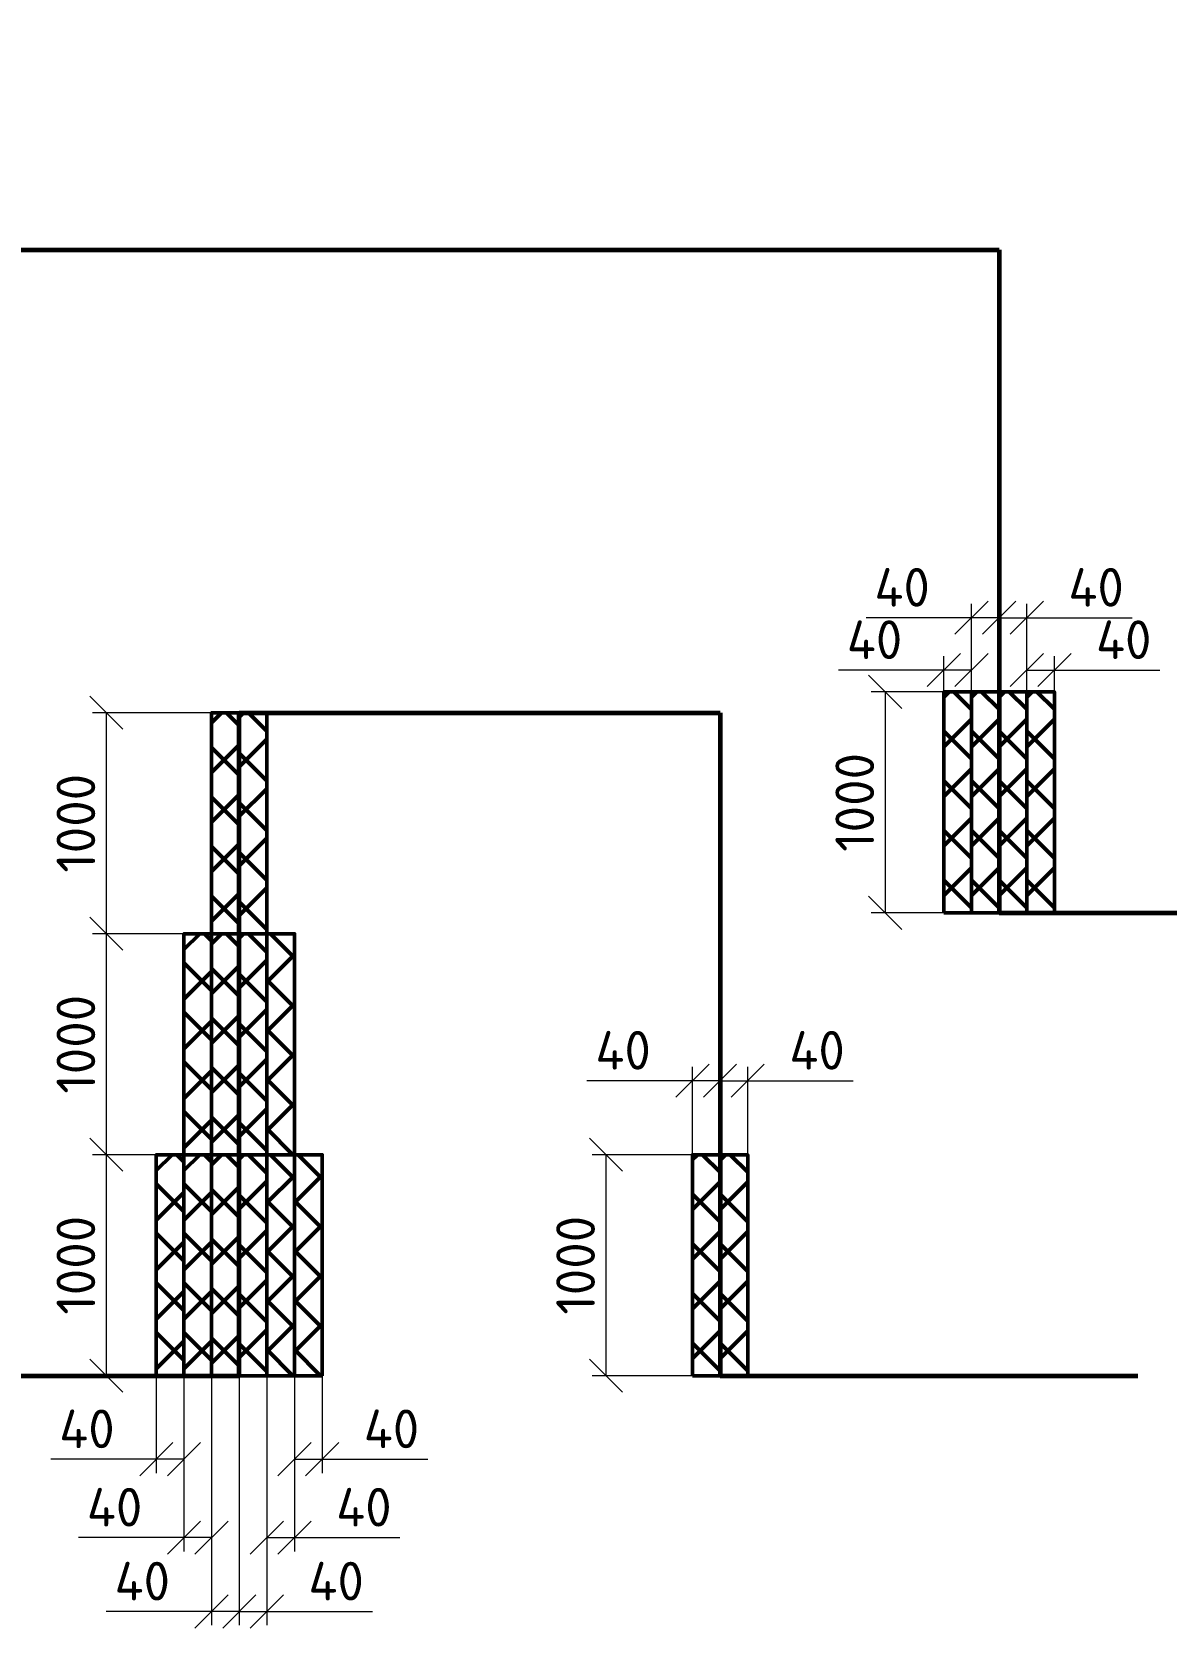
# Model space of a CAD drawing. Header units: millimetres. Extents: x 1990 to 8783, y 397 to 3825.
# Drawn here: x 5387.9 to 5490.6, y 1647 to 1791.5 of the extents above; entities that cross this region are included whole.
import ezdxf

# ---------------------------------------------------------------- set-up
doc = ezdxf.new("R2010")
doc.units = ezdxf.units.MM
doc.layers.add('12  Размер', color=7, linetype='Continuous', lineweight=20)
doc.layers.add('линии', color=250, linetype='Continuous', lineweight=50)
doc.styles.add('-ISOCPEUR-', font='isocpeur.ttf')
doc.styles.add('GOST', font='gost.shx', dxfattribs={"oblique": 15})
doc.dimstyles.new('М 1 к 20', dxfattribs={"dimtxt": 3.5, "dimasz": 3, "dimexe": 1.25, "dimexo": 0, "dimgap": 1, "dimtad": 1, "dimdec": 0, "dimlfac": 20, "dimzin": 0, "dimdsep": 46, "dimtxsty": 'GOST', "dimblk": 'OBLIQUE', "dimcen": 5, "dimclrd": 256, "dimclre": 256, "dimclrt": 256, "dimazin": 2, "dimtfac": 1, "dimtdec": 0, "dimtmove": 0, "dimatfit": 3, "dimldrblk": 'NONE', "dimfxl": 1.25, "dimtolj": 1, "dimtzin": 0, "dimlwd": -1, "dimlwe": -1, "dimarcsym": 2})
pattern_1 = [(45, (-1844.2375, 7922.3756), (-2.245064, 2.245064), []), (135, (-1844.2375, 7922.3756), (-2.245064, -2.245064), [])]
pattern_2 = [(45, (-1841.7343, 7922.3756), (-2.245064, 2.245064), []), (135, (-1841.7343, 7922.3756), (-2.245064, -2.245064), [])]

# ---------------------------------------------------------------- blocks, each defined once
blk = doc.blocks.new('_Oblique')
at = {"color": 0, "linetype": 'ByBlock', "lineweight": -2}
blk.add_line((-0.5, -0.5), (0.5, 0.5), dxfattribs=at)
blk = doc.blocks.new('*D106')
at = {"layer": '12  Размер', "transparency": 16777216}
for p, q in [((5404.2, 1669.86), (5404.2, 1647.27)), ((5406.71, 1669.86), (5406.71, 1647.27)), ((5404.2, 1648.52), (5394.65, 1648.52)), ((5406.71, 1648.52), (5404.2, 1648.52))]:
    blk.add_line(p, q, dxfattribs=at)
at = {"layer": 'Defpoints', "color": 0, "linetype": 'ByBlock', "lineweight": 35, "transparency": 16777216}
for p in [(5404.2, 1669.86), (5406.71, 1669.86), (5404.2, 1648.52)]:
    blk.add_point(p, dxfattribs=at)
at = {"layer": '12  Размер', "linetype": 'ByBlock', "transparency": 16777216, "xscale": 3, "yscale": 3, "zscale": 3, "rotation": 180}
blk.add_blockref('_Oblique', (5404.2, 1648.52), dxfattribs=at)
at = {"layer": '12  Размер', "linetype": 'ByBlock', "transparency": 16777216, "xscale": 3, "yscale": 3, "zscale": 3}
blk.add_blockref('_Oblique', (5406.71, 1648.52), dxfattribs=at)
at = {"layer": '12  Размер', "linetype": 'ByBlock', "transparency": 16777216, "insert": (5397.93, 1651.27), "char_height": 3.5, "attachment_point": 5, "style": '-ISOCPEUR-'}
blk.add_mtext('\\A1;40', dxfattribs=at)
blk = doc.blocks.new('_None')
blk = doc.blocks.new('*D107')
at = {"layer": '12  Размер', "transparency": 16777216}
for p, q in [((5401.7, 1669.86), (5401.7, 1653.96)), ((5404.2, 1669.86), (5404.2, 1653.96)), ((5401.7, 1655.21), (5392.15, 1655.21)), ((5404.2, 1655.21), (5401.7, 1655.21))]:
    blk.add_line(p, q, dxfattribs=at)
at = {"layer": 'Defpoints', "color": 0, "linetype": 'ByBlock', "lineweight": 35, "transparency": 16777216}
for p in [(5401.7, 1669.86), (5404.2, 1669.86), (5401.7, 1655.21)]:
    blk.add_point(p, dxfattribs=at)
at = {"layer": '12  Размер', "linetype": 'ByBlock', "transparency": 16777216, "xscale": 3, "yscale": 3, "zscale": 3, "rotation": 180}
blk.add_blockref('_Oblique', (5401.7, 1655.21), dxfattribs=at)
at = {"layer": '12  Размер', "linetype": 'ByBlock', "transparency": 16777216, "xscale": 3, "yscale": 3, "zscale": 3}
blk.add_blockref('_Oblique', (5404.2, 1655.21), dxfattribs=at)
at = {"layer": '12  Размер', "linetype": 'ByBlock', "transparency": 16777216, "insert": (5395.42, 1657.96), "char_height": 3.5, "attachment_point": 5, "style": '-ISOCPEUR-'}
blk.add_mtext('\\A1;40', dxfattribs=at)
blk = doc.blocks.new('*D108')
at = {"layer": '12  Размер', "transparency": 16777216}
for p, q in [((5399.2, 1669.86), (5399.2, 1661.05)), ((5401.7, 1669.86), (5401.7, 1661.05)), ((5399.2, 1662.3), (5389.65, 1662.3)), ((5401.7, 1662.3), (5399.2, 1662.3))]:
    blk.add_line(p, q, dxfattribs=at)
at = {"layer": 'Defpoints', "color": 0, "linetype": 'ByBlock', "lineweight": 35, "transparency": 16777216}
for p in [(5399.2, 1669.86), (5401.7, 1669.86), (5401.7, 1662.3)]:
    blk.add_point(p, dxfattribs=at)
at = {"layer": '12  Размер', "linetype": 'ByBlock', "transparency": 16777216, "xscale": 3, "yscale": 3, "zscale": 3, "rotation": 180}
blk.add_blockref('_Oblique', (5399.2, 1662.3), dxfattribs=at)
at = {"layer": '12  Размер', "linetype": 'ByBlock', "transparency": 16777216, "xscale": 3, "yscale": 3, "zscale": 3}
blk.add_blockref('_Oblique', (5401.7, 1662.3), dxfattribs=at)
at = {"layer": '12  Размер', "linetype": 'ByBlock', "transparency": 16777216, "insert": (5392.92, 1665.05), "char_height": 3.5, "attachment_point": 5, "style": '-ISOCPEUR-'}
blk.add_mtext('\\A1;40', dxfattribs=at)
blk = doc.blocks.new('*D109')
at = {"layer": '12  Размер', "transparency": 16777216}
for p, q in [((5399.2, 1689.86), (5393.42, 1689.86)), ((5394.67, 1689.86), (5394.67, 1669.86)), ((5399.2, 1669.86), (5393.42, 1669.86))]:
    blk.add_line(p, q, dxfattribs=at)
at = {"layer": 'Defpoints', "color": 0, "linetype": 'ByBlock', "lineweight": 35, "transparency": 16777216}
for p in [(5399.2, 1689.86), (5394.67, 1669.86), (5399.2, 1669.86)]:
    blk.add_point(p, dxfattribs=at)
at = {"layer": '12  Размер', "linetype": 'ByBlock', "transparency": 16777216, "xscale": 3, "yscale": 3, "zscale": 3}
for p, rotation in [((5394.67, 1689.86), 90), ((5394.67, 1669.86), 270)]:
    blk.add_blockref('_Oblique', p, dxfattribs=dict(at, rotation=rotation))
at = {"layer": '12  Размер', "linetype": 'ByBlock', "transparency": 16777216, "insert": (5391.92, 1679.86), "char_height": 3.5, "attachment_point": 5, "rotation": 90, "style": '-ISOCPEUR-'}
blk.add_mtext('\\A1;1000', dxfattribs=at)
blk = doc.blocks.new('*D110')
at = {"layer": '12  Размер', "transparency": 16777216}
for p, q in [((5401.7, 1709.86), (5393.42, 1709.86)), ((5394.67, 1709.86), (5394.67, 1689.86)), ((5399.2, 1689.86), (5393.42, 1689.86))]:
    blk.add_line(p, q, dxfattribs=at)
at = {"layer": 'Defpoints', "color": 0, "linetype": 'ByBlock', "lineweight": 35, "transparency": 16777216}
for p in [(5401.7, 1709.86), (5394.67, 1689.86), (5399.2, 1689.86)]:
    blk.add_point(p, dxfattribs=at)
at = {"layer": '12  Размер', "linetype": 'ByBlock', "transparency": 16777216, "xscale": 3, "yscale": 3, "zscale": 3}
for p, rotation in [((5394.67, 1709.86), 90), ((5394.67, 1689.86), 270)]:
    blk.add_blockref('_Oblique', p, dxfattribs=dict(at, rotation=rotation))
at = {"layer": '12  Размер', "linetype": 'ByBlock', "transparency": 16777216, "insert": (5391.92, 1699.86), "char_height": 3.5, "attachment_point": 5, "rotation": 90, "style": '-ISOCPEUR-'}
blk.add_mtext('\\A1;1000', dxfattribs=at)
blk = doc.blocks.new('*D111')
at = {"layer": '12  Размер', "transparency": 16777216}
for p, q in [((5404.2, 1729.86), (5393.42, 1729.86)), ((5394.67, 1729.86), (5394.67, 1709.86)), ((5401.7, 1709.86), (5393.42, 1709.86))]:
    blk.add_line(p, q, dxfattribs=at)
at = {"layer": 'Defpoints', "color": 0, "linetype": 'ByBlock', "lineweight": 35, "transparency": 16777216}
for p in [(5404.2, 1729.86), (5394.67, 1709.86), (5401.7, 1709.86)]:
    blk.add_point(p, dxfattribs=at)
at = {"layer": '12  Размер', "linetype": 'ByBlock', "transparency": 16777216, "xscale": 3, "yscale": 3, "zscale": 3}
for p, rotation in [((5394.67, 1729.86), 90), ((5394.67, 1709.86), 270)]:
    blk.add_blockref('_Oblique', p, dxfattribs=dict(at, rotation=rotation))
at = {"layer": '12  Размер', "linetype": 'ByBlock', "transparency": 16777216, "insert": (5391.92, 1719.86), "char_height": 3.5, "attachment_point": 5, "rotation": 90, "style": '-ISOCPEUR-'}
blk.add_mtext('\\A1;1000', dxfattribs=at)
blk = doc.blocks.new('*D112')
at = {"layer": '12  Размер', "transparency": 16777216}
for p, q in [((5447.74, 1689.86), (5438.66, 1689.86)), ((5439.91, 1689.86), (5439.91, 1669.86)), ((5447.74, 1669.86), (5438.66, 1669.86))]:
    blk.add_line(p, q, dxfattribs=at)
at = {"layer": 'Defpoints', "color": 0, "linetype": 'ByBlock', "lineweight": 35, "transparency": 16777216}
for p in [(5447.74, 1689.86), (5439.91, 1669.86), (5447.74, 1669.86)]:
    blk.add_point(p, dxfattribs=at)
at = {"layer": '12  Размер', "linetype": 'ByBlock', "transparency": 16777216, "xscale": 3, "yscale": 3, "zscale": 3}
for p, rotation in [((5439.91, 1689.86), 90), ((5439.91, 1669.86), 270)]:
    blk.add_blockref('_Oblique', p, dxfattribs=dict(at, rotation=rotation))
at = {"layer": '12  Размер', "linetype": 'ByBlock', "transparency": 16777216, "insert": (5437.16, 1679.86), "char_height": 3.5, "attachment_point": 5, "rotation": 90, "style": '-ISOCPEUR-'}
blk.add_mtext('\\A1;1000', dxfattribs=at)
blk = doc.blocks.new('*D113')
at = {"layer": '12  Размер', "transparency": 16777216}
for p, q in [((5447.74, 1689.86), (5447.74, 1697.81)), ((5450.24, 1689.86), (5450.24, 1697.81)), ((5447.74, 1696.56), (5438.19, 1696.56)), ((5450.24, 1696.56), (5447.74, 1696.56))]:
    blk.add_line(p, q, dxfattribs=at)
at = {"layer": 'Defpoints', "color": 0, "linetype": 'ByBlock', "lineweight": 35, "transparency": 16777216}
for p in [(5447.74, 1696.56), (5447.74, 1689.86), (5450.24, 1689.86)]:
    blk.add_point(p, dxfattribs=at)
at = {"layer": '12  Размер', "linetype": 'ByBlock', "transparency": 16777216, "xscale": 3, "yscale": 3, "zscale": 3, "rotation": 180}
blk.add_blockref('_Oblique', (5447.74, 1696.56), dxfattribs=at)
at = {"layer": '12  Размер', "linetype": 'ByBlock', "transparency": 16777216, "xscale": 3, "yscale": 3, "zscale": 3}
blk.add_blockref('_Oblique', (5450.24, 1696.56), dxfattribs=at)
at = {"layer": '12  Размер', "linetype": 'ByBlock', "transparency": 16777216, "insert": (5441.46, 1699.31), "char_height": 3.5, "attachment_point": 5, "style": '-ISOCPEUR-'}
blk.add_mtext('\\A1;40', dxfattribs=at)
blk = doc.blocks.new('*D114')
at = {"layer": '12  Размер', "transparency": 16777216}
for p, q in [((5450.24, 1689.86), (5450.24, 1697.81)), ((5452.74, 1689.86), (5452.74, 1697.81)), ((5450.24, 1696.56), (5452.74, 1696.56)), ((5452.74, 1696.56), (5462.29, 1696.56))]:
    blk.add_line(p, q, dxfattribs=at)
at = {"layer": 'Defpoints', "color": 0, "linetype": 'ByBlock', "lineweight": 35, "transparency": 16777216}
for p in [(5452.74, 1696.56), (5450.24, 1689.86), (5452.74, 1689.86)]:
    blk.add_point(p, dxfattribs=at)
at = {"layer": '12  Размер', "linetype": 'ByBlock', "transparency": 16777216, "xscale": 3, "yscale": 3, "zscale": 3}
for p, rotation in [((5450.24, 1696.56), 180.0000000000196), ((5452.74, 1696.56), 1.954132796291185e-11)]:
    blk.add_blockref('_Oblique', p, dxfattribs=dict(at, rotation=rotation))
at = {"layer": '12  Размер', "linetype": 'ByBlock', "transparency": 16777216, "insert": (5459.02, 1699.31), "char_height": 3.5, "attachment_point": 5, "style": '-ISOCPEUR-'}
blk.add_mtext('\\A1;40', dxfattribs=at)
blk = doc.blocks.new('*D141')
at = {"layer": '12  Размер', "transparency": 16777216}
for p, q in [((5470.5, 1731.75), (5463.93, 1731.75)), ((5465.18, 1731.75), (5465.18, 1711.75)), ((5470.5, 1711.75), (5463.93, 1711.75))]:
    blk.add_line(p, q, dxfattribs=at)
at = {"layer": 'Defpoints', "color": 0, "linetype": 'ByBlock', "lineweight": 35, "transparency": 16777216}
for p in [(5470.5, 1731.75), (5465.18, 1711.75), (5470.5, 1711.75)]:
    blk.add_point(p, dxfattribs=at)
at = {"layer": '12  Размер', "linetype": 'ByBlock', "transparency": 16777216, "xscale": 3, "yscale": 3, "zscale": 3}
for p, rotation in [((5465.18, 1731.75), 90), ((5465.18, 1711.75), 270)]:
    blk.add_blockref('_Oblique', p, dxfattribs=dict(at, rotation=rotation))
at = {"layer": '12  Размер', "linetype": 'ByBlock', "transparency": 16777216, "insert": (5462.43, 1721.75), "char_height": 3.5, "attachment_point": 5, "rotation": 90, "style": '-ISOCPEUR-'}
blk.add_mtext('\\A1;1000', dxfattribs=at)
blk = doc.blocks.new('*D142')
at = {"layer": '12  Размер', "transparency": 16777216}
for p, q in [((5473, 1731.75), (5473, 1739.71)), ((5475.5, 1731.75), (5475.5, 1739.71)), ((5473, 1738.46), (5463.45, 1738.46)), ((5475.5, 1738.46), (5473, 1738.46))]:
    blk.add_line(p, q, dxfattribs=at)
at = {"layer": 'Defpoints', "color": 0, "linetype": 'ByBlock', "lineweight": 35, "transparency": 16777216}
for p in [(5473, 1738.46), (5473, 1731.75), (5475.5, 1731.75)]:
    blk.add_point(p, dxfattribs=at)
at = {"layer": '12  Размер', "linetype": 'ByBlock', "transparency": 16777216, "xscale": 3, "yscale": 3, "zscale": 3, "rotation": 180}
blk.add_blockref('_Oblique', (5473, 1738.46), dxfattribs=at)
at = {"layer": '12  Размер', "linetype": 'ByBlock', "transparency": 16777216, "xscale": 3, "yscale": 3, "zscale": 3}
blk.add_blockref('_Oblique', (5475.5, 1738.46), dxfattribs=at)
at = {"layer": '12  Размер', "linetype": 'ByBlock', "transparency": 16777216, "insert": (5466.72, 1741.21), "char_height": 3.5, "attachment_point": 5, "style": '-ISOCPEUR-'}
blk.add_mtext('\\A1;40', dxfattribs=at)
blk = doc.blocks.new('*D143')
at = {"layer": '12  Размер', "transparency": 16777216}
for p, q in [((5470.5, 1731.75), (5470.5, 1734.97)), ((5473, 1731.75), (5473, 1734.97)), ((5470.5, 1733.72), (5460.95, 1733.72)), ((5473, 1733.72), (5470.5, 1733.72))]:
    blk.add_line(p, q, dxfattribs=at)
at = {"layer": 'Defpoints', "color": 0, "linetype": 'ByBlock', "lineweight": 35, "transparency": 16777216}
for p in [(5470.5, 1733.72), (5470.5, 1731.75), (5473, 1731.75)]:
    blk.add_point(p, dxfattribs=at)
at = {"layer": '12  Размер', "linetype": 'ByBlock', "transparency": 16777216, "xscale": 3, "yscale": 3, "zscale": 3, "rotation": 180}
blk.add_blockref('_Oblique', (5470.5, 1733.72), dxfattribs=at)
at = {"layer": '12  Размер', "linetype": 'ByBlock', "transparency": 16777216, "xscale": 3, "yscale": 3, "zscale": 3}
blk.add_blockref('_Oblique', (5473, 1733.72), dxfattribs=at)
at = {"layer": '12  Размер', "linetype": 'ByBlock', "transparency": 16777216, "insert": (5464.22, 1736.47), "char_height": 3.5, "attachment_point": 5, "style": '-ISOCPEUR-'}
blk.add_mtext('\\A1;40', dxfattribs=at)
blk = doc.blocks.new('*D144')
at = {"layer": '12  Размер', "transparency": 16777216}
for p, q in [((5475.5, 1731.75), (5475.5, 1739.71)), ((5478.01, 1731.75), (5478.01, 1739.71)), ((5475.5, 1738.46), (5478.01, 1738.46)), ((5478.01, 1738.46), (5487.56, 1738.46))]:
    blk.add_line(p, q, dxfattribs=at)
at = {"layer": 'Defpoints', "color": 0, "linetype": 'ByBlock', "lineweight": 35, "transparency": 16777216}
for p in [(5478.01, 1738.46), (5475.5, 1731.75), (5478.01, 1731.75)]:
    blk.add_point(p, dxfattribs=at)
at = {"layer": '12  Размер', "linetype": 'ByBlock', "transparency": 16777216, "xscale": 3, "yscale": 3, "zscale": 3}
for p, rotation in [((5475.5, 1738.46), 180.0000000000196), ((5478.01, 1738.46), 1.954132796291185e-11)]:
    blk.add_blockref('_Oblique', p, dxfattribs=dict(at, rotation=rotation))
at = {"layer": '12  Размер', "linetype": 'ByBlock', "transparency": 16777216, "insert": (5484.28, 1741.21), "char_height": 3.5, "attachment_point": 5, "style": '-ISOCPEUR-'}
blk.add_mtext('\\A1;40', dxfattribs=at)
blk = doc.blocks.new('*D145')
at = {"layer": '12  Размер', "transparency": 16777216}
for p, q in [((5478.01, 1731.75), (5478.01, 1734.97)), ((5480.51, 1731.75), (5480.51, 1734.97)), ((5478.01, 1733.72), (5480.51, 1733.72)), ((5480.51, 1733.72), (5490.06, 1733.72))]:
    blk.add_line(p, q, dxfattribs=at)
at = {"layer": 'Defpoints', "color": 0, "linetype": 'ByBlock', "lineweight": 35, "transparency": 16777216}
for p in [(5480.51, 1733.72), (5478.01, 1731.75), (5480.51, 1731.75)]:
    blk.add_point(p, dxfattribs=at)
at = {"layer": '12  Размер', "linetype": 'ByBlock', "transparency": 16777216, "xscale": 3, "yscale": 3, "zscale": 3}
for p, rotation in [((5478.01, 1733.72), 180.0000000000196), ((5480.51, 1733.72), 1.954132796291185e-11)]:
    blk.add_blockref('_Oblique', p, dxfattribs=dict(at, rotation=rotation))
at = {"layer": '12  Размер', "linetype": 'ByBlock', "transparency": 16777216, "insert": (5486.78, 1736.47), "char_height": 3.5, "attachment_point": 5, "style": '-ISOCPEUR-'}
blk.add_mtext('\\A1;40', dxfattribs=at)
blk = doc.blocks.new('*D177')
at = {"layer": '12  Размер', "transparency": 16777216}
for p, q in [((5406.71, 1669.86), (5406.71, 1647.27)), ((5409.21, 1669.86), (5409.21, 1647.27)), ((5406.71, 1648.52), (5409.21, 1648.52)), ((5409.21, 1648.52), (5418.76, 1648.52))]:
    blk.add_line(p, q, dxfattribs=at)
at = {"layer": 'Defpoints', "color": 0, "linetype": 'ByBlock', "lineweight": 35, "transparency": 16777216}
for p in [(5406.71, 1669.86), (5409.21, 1669.86), (5409.21, 1648.52)]:
    blk.add_point(p, dxfattribs=at)
at = {"layer": '12  Размер', "linetype": 'ByBlock', "transparency": 16777216, "xscale": 3, "yscale": 3, "zscale": 3, "rotation": 180}
blk.add_blockref('_Oblique', (5406.71, 1648.52), dxfattribs=at)
at = {"layer": '12  Размер', "linetype": 'ByBlock', "transparency": 16777216, "xscale": 3, "yscale": 3, "zscale": 3}
blk.add_blockref('_Oblique', (5409.21, 1648.52), dxfattribs=at)
at = {"layer": '12  Размер', "linetype": 'ByBlock', "transparency": 16777216, "insert": (5415.48, 1651.27), "char_height": 3.5, "attachment_point": 5, "style": '-ISOCPEUR-'}
blk.add_mtext('\\A1;40', dxfattribs=at)
blk = doc.blocks.new('*D178')
at = {"layer": '12  Размер', "transparency": 16777216}
for p, q in [((5409.21, 1669.86), (5409.21, 1653.96)), ((5411.71, 1669.86), (5411.71, 1653.96)), ((5409.21, 1655.21), (5411.71, 1655.21)), ((5411.71, 1655.21), (5421.26, 1655.21))]:
    blk.add_line(p, q, dxfattribs=at)
at = {"layer": 'Defpoints', "color": 0, "linetype": 'ByBlock', "lineweight": 35, "transparency": 16777216}
for p in [(5409.21, 1669.86), (5411.71, 1669.86), (5411.71, 1655.21)]:
    blk.add_point(p, dxfattribs=at)
at = {"layer": '12  Размер', "linetype": 'ByBlock', "transparency": 16777216, "xscale": 3, "yscale": 3, "zscale": 3, "rotation": 180}
blk.add_blockref('_Oblique', (5409.21, 1655.21), dxfattribs=at)
at = {"layer": '12  Размер', "linetype": 'ByBlock', "transparency": 16777216, "xscale": 3, "yscale": 3, "zscale": 3}
blk.add_blockref('_Oblique', (5411.71, 1655.21), dxfattribs=at)
at = {"layer": '12  Размер', "linetype": 'ByBlock', "transparency": 16777216, "insert": (5417.99, 1657.96), "char_height": 3.5, "attachment_point": 5, "style": '-ISOCPEUR-'}
blk.add_mtext('\\A1;40', dxfattribs=at)
blk = doc.blocks.new('*D179')
at = {"layer": '12  Размер', "transparency": 16777216}
for p, q in [((5411.71, 1669.86), (5411.71, 1661.05)), ((5414.22, 1669.86), (5414.22, 1661.05)), ((5411.71, 1662.3), (5414.22, 1662.3)), ((5414.22, 1662.3), (5423.77, 1662.3))]:
    blk.add_line(p, q, dxfattribs=at)
at = {"layer": 'Defpoints', "color": 0, "linetype": 'ByBlock', "lineweight": 35, "transparency": 16777216}
for p in [(5411.71, 1669.86), (5414.22, 1669.86), (5411.71, 1662.3)]:
    blk.add_point(p, dxfattribs=at)
at = {"layer": '12  Размер', "linetype": 'ByBlock', "transparency": 16777216, "xscale": 3, "yscale": 3, "zscale": 3, "rotation": 180}
blk.add_blockref('_Oblique', (5411.71, 1662.3), dxfattribs=at)
at = {"layer": '12  Размер', "linetype": 'ByBlock', "transparency": 16777216, "xscale": 3, "yscale": 3, "zscale": 3}
blk.add_blockref('_Oblique', (5414.22, 1662.3), dxfattribs=at)
at = {"layer": '12  Размер', "linetype": 'ByBlock', "transparency": 16777216, "insert": (5420.49, 1665.05), "char_height": 3.5, "attachment_point": 5, "style": '-ISOCPEUR-'}
blk.add_mtext('\\A1;40', dxfattribs=at)

msp = doc.modelspace()

# ---------------------------------------------------------------- hatches: boundary and pattern name
at = {"layer": 'линии', "lineweight": 50, "true_color": 0x000000}
h = msp.add_hatch(dxfattribs=at)
h.set_pattern_fill('ANSI37', color=18)
h.set_pattern_definition([(45, (-1744.4436, 7964.268), (-2.245064, 2.245064), []), (135, (-1744.4436, 7964.268), (-2.245064, -2.245064), [])])
h.paths.add_polyline_path([(5472.999, 1731.754), (5470.496, 1731.754), (5470.496, 1711.754), (5472.999, 1711.754)])
h = msp.add_hatch(dxfattribs=at)
h.set_pattern_fill('ANSI37', color=18)
h.set_pattern_definition([(45, (-1741.9404, 7964.268), (-2.245064, 2.245064), []), (135, (-1741.9404, 7964.268), (-2.245064, -2.245064), [])])
h.paths.add_polyline_path([(5475.502, 1731.754), (5472.999, 1731.754), (5472.999, 1711.754), (5475.502, 1711.754)])
h = msp.add_hatch(dxfattribs=at)
h.set_pattern_fill('ANSI37', color=18)
h.set_pattern_definition([(45, (-1739.4372, 7964.268), (-2.245064, 2.245064), []), (135, (-1739.4372, 7964.268), (-2.245064, -2.245064), [])])
h.paths.add_polyline_path([(5478.005, 1731.754), (5475.502, 1731.754), (5475.502, 1711.754), (5478.005, 1711.754)])
h = msp.add_hatch(dxfattribs=at)
h.set_pattern_fill('ANSI37', color=18)
h.set_pattern_definition([(45, (-1736.934, 7964.268), (-2.245064, 2.245064), []), (135, (-1736.934, 7964.268), (-2.245064, -2.245064), [])])
h.paths.add_polyline_path([(5480.508, 1731.754), (5478.005, 1731.754), (5478.005, 1711.754), (5480.508, 1711.754)])
h = msp.add_hatch(dxfattribs=at)
h.set_pattern_fill('ANSI37', color=18)
h.set_pattern_definition([(45, (-1841.7343, 7962.3756), (-2.245064, 2.245064), []), (135, (-1841.7343, 7962.3756), (-2.245064, -2.245064), [])])
h.paths.add_polyline_path([(5404.203, 1729.862), (5406.706, 1729.862), (5406.706, 1709.862), (5404.203, 1709.862)])
h = msp.add_hatch(dxfattribs=at)
h.set_pattern_fill('ANSI37', color=18)
h.set_pattern_definition([(45, (-1844.2375, 7962.3756), (-2.245064, 2.245064), []), (135, (-1844.2375, 7962.3756), (-2.245064, -2.245064), [])])
h.paths.add_polyline_path([(5406.706, 1729.862), (5409.209, 1729.862), (5409.209, 1709.862), (5406.706, 1709.862)])
h = msp.add_hatch(dxfattribs=at)
h.set_pattern_fill('ANSI37', color=18)
h.set_pattern_definition([(45, (-1839.2312, 7942.3756), (-2.245064, 2.245064), []), (135, (-1839.2312, 7942.3756), (-2.245064, -2.245064), [])])
h.paths.add_polyline_path([(5401.7, 1709.862), (5404.203, 1709.862), (5404.203, 1689.862), (5401.7, 1689.862)])
h = msp.add_hatch(dxfattribs=at)
h.set_pattern_fill('ANSI37', color=18)
h.set_pattern_definition([(45, (-1841.7343, 7942.3756), (-2.245064, 2.245064), []), (135, (-1841.7343, 7942.3756), (-2.245064, -2.245064), [])])
h.paths.add_polyline_path([(5404.203, 1709.862), (5406.706, 1709.862), (5406.706, 1689.862), (5404.203, 1689.862)])
h = msp.add_hatch(dxfattribs=at)
h.set_pattern_fill('ANSI37', color=18)
h.set_pattern_definition([(45, (-1844.2375, 7942.3756), (-2.245064, 2.245064), []), (135, (-1844.2375, 7942.3756), (-2.245064, -2.245064), [])])
h.paths.add_polyline_path([(5406.706, 1709.862), (5409.209, 1709.862), (5409.209, 1689.862), (5406.706, 1689.862)])
h = msp.add_hatch(dxfattribs=at)
h.set_pattern_fill('ANSI37', color=18)
h.set_pattern_definition([(45, (-1846.7407, 7942.3756), (-2.245064, 2.245064), []), (135, (-1846.7407, 7942.3756), (-2.245064, -2.245064), [])])
h.paths.add_polyline_path([(5409.209, 1709.862), (5411.712, 1709.862), (5411.712, 1689.862), (5409.209, 1689.862)])
h = msp.add_hatch(dxfattribs=at)
h.set_pattern_fill('ANSI37', color=18)
h.set_pattern_definition(pattern_2)
h.paths.add_polyline_path([(5399.197, 1689.862), (5401.7, 1689.862), (5401.7, 1669.862), (5399.197, 1669.862)])
h = msp.add_hatch(dxfattribs=at)
h.set_pattern_fill('ANSI37', color=18)
h.set_pattern_definition([(45, (-1839.2312, 7922.3756), (-2.245064, 2.245064), []), (135, (-1839.2312, 7922.3756), (-2.245064, -2.245064), [])])
h.paths.add_polyline_path([(5401.7, 1689.862), (5404.203, 1689.862), (5404.203, 1669.862), (5401.7, 1669.862)])
h = msp.add_hatch(dxfattribs=at)
h.set_pattern_fill('ANSI37', color=18)
h.set_pattern_definition(pattern_2)
h.paths.add_polyline_path([(5404.203, 1689.862), (5406.706, 1689.862), (5406.706, 1669.862), (5404.203, 1669.862)])
h = msp.add_hatch(dxfattribs=at)
h.set_pattern_fill('ANSI37', color=18)
h.set_pattern_definition(pattern_1)
h.paths.add_polyline_path([(5406.706, 1689.862), (5409.209, 1689.862), (5409.209, 1669.862), (5406.706, 1669.862)])
h = msp.add_hatch(dxfattribs=at)
h.set_pattern_fill('ANSI37', color=18)
h.set_pattern_definition([(45, (-1846.7407, 7922.3756), (-2.245064, 2.245064), []), (135, (-1846.7407, 7922.3756), (-2.245064, -2.245064), [])])
h.paths.add_polyline_path([(5409.209, 1689.862), (5411.712, 1689.862), (5411.712, 1669.862), (5409.209, 1669.862)])
h = msp.add_hatch(dxfattribs=at)
h.set_pattern_fill('ANSI37', color=18)
h.set_pattern_definition(pattern_1)
h.paths.add_polyline_path([(5411.712, 1689.862), (5414.216, 1689.862), (5414.216, 1669.862), (5411.712, 1669.862)])
h = msp.add_hatch(dxfattribs=at)
h.set_pattern_fill('ANSI37', color=18)
h.set_pattern_definition([(45, (-1767.2032, 7922.3756), (-2.245064, 2.245064), []), (135, (-1767.2032, 7922.3756), (-2.245064, -2.245064), [])])
h.paths.add_polyline_path([(5450.239, 1689.862), (5447.736, 1689.862), (5447.736, 1669.862), (5450.239, 1669.862)])
h = msp.add_hatch(dxfattribs=at)
h.set_pattern_fill('ANSI37', color=18)
h.set_pattern_definition([(45, (-1764.7, 7922.3756), (-2.245064, 2.245064), []), (135, (-1764.7, 7922.3756), (-2.245064, -2.245064), [])])
h.paths.add_polyline_path([(5452.742, 1689.862), (5450.239, 1689.862), (5450.239, 1669.862), (5452.742, 1669.862)])

# ---------------------------------------------------------------- linework, layer by layer
at = {"lineweight": 60}
for p, q in [((5363.068, 1771.754), (5475.502, 1771.754)), ((5475.502, 1771.754), (5475.502, 1711.754)), ((5406.706, 1669.862), (5406.706, 1729.862)), ((5406.706, 1669.862), (5406.706, 1729.862)), ((5406.706, 1729.862), (5450.239, 1729.862)), ((5450.239, 1729.862), (5450.239, 1669.862)), ((5475.502, 1711.754), (5513.329, 1711.754)), ((5365.356, 1669.862), (5406.706, 1669.862)), ((5450.239, 1669.862), (5488.066, 1669.862))]:
    msp.add_line(p, q, dxfattribs=at)
for p, q in [((5478.005, 1731.754), (5478.005, 1711.754)), ((5480.508, 1731.754), (5480.508, 1711.754)), ((5404.203, 1709.862), (5404.203, 1689.862)), ((5399.197, 1689.862), (5399.197, 1669.862)), ((5401.7, 1689.862), (5401.7, 1669.862)), ((5404.203, 1689.862), (5404.203, 1669.862)), ((5452.742, 1689.862), (5452.742, 1669.862))]:
    msp.add_line(p, q)
at = {"layer": 'линии', "color": 18, "lineweight": 50, "true_color": 0x000000}
for points in [[(5470.496, 1711.754), (5472.999, 1711.754), (5472.999, 1731.754), (5470.496, 1731.754)], [(5472.999, 1711.754), (5475.502, 1711.754), (5475.502, 1731.754), (5472.999, 1731.754)], [(5475.502, 1711.754), (5478.005, 1711.754), (5478.005, 1731.754), (5475.502, 1731.754)], [(5478.005, 1711.754), (5480.508, 1711.754), (5480.508, 1731.754), (5478.005, 1731.754)], [(5406.706, 1709.862), (5404.203, 1709.862), (5404.203, 1729.862), (5406.706, 1729.862)], [(5409.209, 1709.862), (5406.706, 1709.862), (5406.706, 1729.862), (5409.209, 1729.862)], [(5404.203, 1689.862), (5401.7, 1689.862), (5401.7, 1709.862), (5404.203, 1709.862)], [(5406.706, 1689.862), (5404.203, 1689.862), (5404.203, 1709.862), (5406.706, 1709.862)], [(5409.209, 1689.862), (5406.706, 1689.862), (5406.706, 1709.862), (5409.209, 1709.862)], [(5411.712, 1689.862), (5409.209, 1689.862), (5409.209, 1709.862), (5411.712, 1709.862)], [(5401.7, 1669.862), (5399.197, 1669.862), (5399.197, 1689.862), (5401.7, 1689.862)], [(5404.203, 1669.862), (5401.7, 1669.862), (5401.7, 1689.862), (5404.203, 1689.862)], [(5406.706, 1669.862), (5404.203, 1669.862), (5404.203, 1689.862), (5406.706, 1689.862)], [(5409.209, 1669.862), (5406.706, 1669.862), (5406.706, 1689.862), (5409.209, 1689.862)], [(5411.712, 1669.862), (5409.209, 1669.862), (5409.209, 1689.862), (5411.712, 1689.862)], [(5414.216, 1669.862), (5411.712, 1669.862), (5411.712, 1689.862), (5414.216, 1689.862)], [(5447.736, 1669.862), (5450.239, 1669.862), (5450.239, 1689.862), (5447.736, 1689.862)], [(5450.239, 1669.862), (5452.742, 1669.862), (5452.742, 1689.862), (5450.239, 1689.862)]]:
    msp.add_lwpolyline(points, close=True, dxfattribs=at)

# ---------------------------------------------------------------- dimensions: what is measured, and where the dimension line sits
at = {"layer": '12  Размер', "linetype": 'ByBlock'}
for base, p1, p2, picture, middle in [((5472.999, 1738.456), (5475.502, 1731.754), (5472.999, 1731.754), '*D142', (5466.724, 1741.206)), ((5470.496, 1733.725), (5472.999, 1731.754), (5470.496, 1731.754), '*D143', (5464.221, 1736.475)), ((5447.736, 1696.564), (5450.239, 1689.862), (5447.736, 1689.862), '*D113', (5441.461, 1699.314)), ((5404.203, 1648.519), (5406.706, 1669.862), (5404.203, 1669.862), '*D106', (5397.928, 1651.269)), ((5411.712, 1655.207), (5409.209, 1669.862), (5411.712, 1669.862), '*D178', (5417.987, 1657.957))]:
    dim = msp.add_linear_dim(base=base, p1=p1, p2=p2, text='40', dimstyle='М 1 к 20', override={"dimtxsty": '-ISOCPEUR-'}, dxfattribs=at)
    dim.commit()
    dim.dimension.update_dxf_attribs({"geometry": picture, "text_midpoint": middle})
for base, p1, p2, angle, text, picture, middle in [((5478.005, 1738.456), (5475.502, 1731.754), (5478.005, 1731.754), 180, '40', '*D144', (5484.28, 1741.206)), ((5480.508, 1733.725), (5478.005, 1731.754), (5480.508, 1731.754), 180, '40', '*D145', (5486.783, 1736.475)), ((5465.177, 1711.754), (5470.496, 1731.754), (5470.496, 1711.754), 90, '1000', '*D141', (5462.427, 1721.754)), ((5394.675, 1709.862), (5404.203, 1729.862), (5401.7, 1709.862), 90, '1000', '*D111', (5391.925, 1719.862)), ((5394.675, 1689.862), (5401.7, 1709.862), (5399.197, 1689.862), 90, '1000', '*D110', (5391.925, 1699.862)), ((5452.742, 1696.564), (5450.239, 1689.862), (5452.742, 1689.862), 180, '40', '*D114', (5459.017, 1699.314)), ((5394.675, 1669.862), (5399.197, 1689.862), (5399.197, 1669.862), 90, '1000', '*D109', (5391.925, 1679.862)), ((5439.914, 1669.862), (5447.736, 1689.862), (5447.736, 1669.862), 90, '1000', '*D112', (5437.164, 1679.862)), ((5401.7, 1655.207), (5404.203, 1669.862), (5401.7, 1669.862), 180, '40', '*D107', (5395.425, 1657.957)), ((5409.209, 1648.519), (5406.706, 1669.862), (5409.209, 1669.862), 180, '40', '*D177', (5415.484, 1651.269))]:
    dim = msp.add_linear_dim(base=base, p1=p1, p2=p2, angle=angle, text=text, dimstyle='М 1 к 20', override={"dimtxsty": '-ISOCPEUR-'}, dxfattribs=at)
    dim.commit()
    dim.dimension.update_dxf_attribs({"geometry": picture, "text_midpoint": middle})
dim = msp.add_linear_dim(base=(5401.7, 1662.301), p1=(5399.197, 1669.862), p2=(5401.7, 1669.862), angle=180, text='40', dimstyle='М 1 к 20', override={"dimtxsty": '-ISOCPEUR-'}, dxfattribs=at)
dim.commit()
dim.dimension.update_dxf_attribs({"geometry": '*D108', "text_midpoint": (5392.922, 1662.301), "dimtype": 160})
dim = msp.add_linear_dim(base=(5411.712, 1662.301), p1=(5414.216, 1669.862), p2=(5411.712, 1669.862), text='40', dimstyle='М 1 к 20', override={"dimtxsty": '-ISOCPEUR-'}, dxfattribs=at)
dim.commit()
dim.dimension.update_dxf_attribs({"geometry": '*D179', "text_midpoint": (5420.491, 1662.301), "dimtype": 160})

doc.saveas('drawing.dxf')
